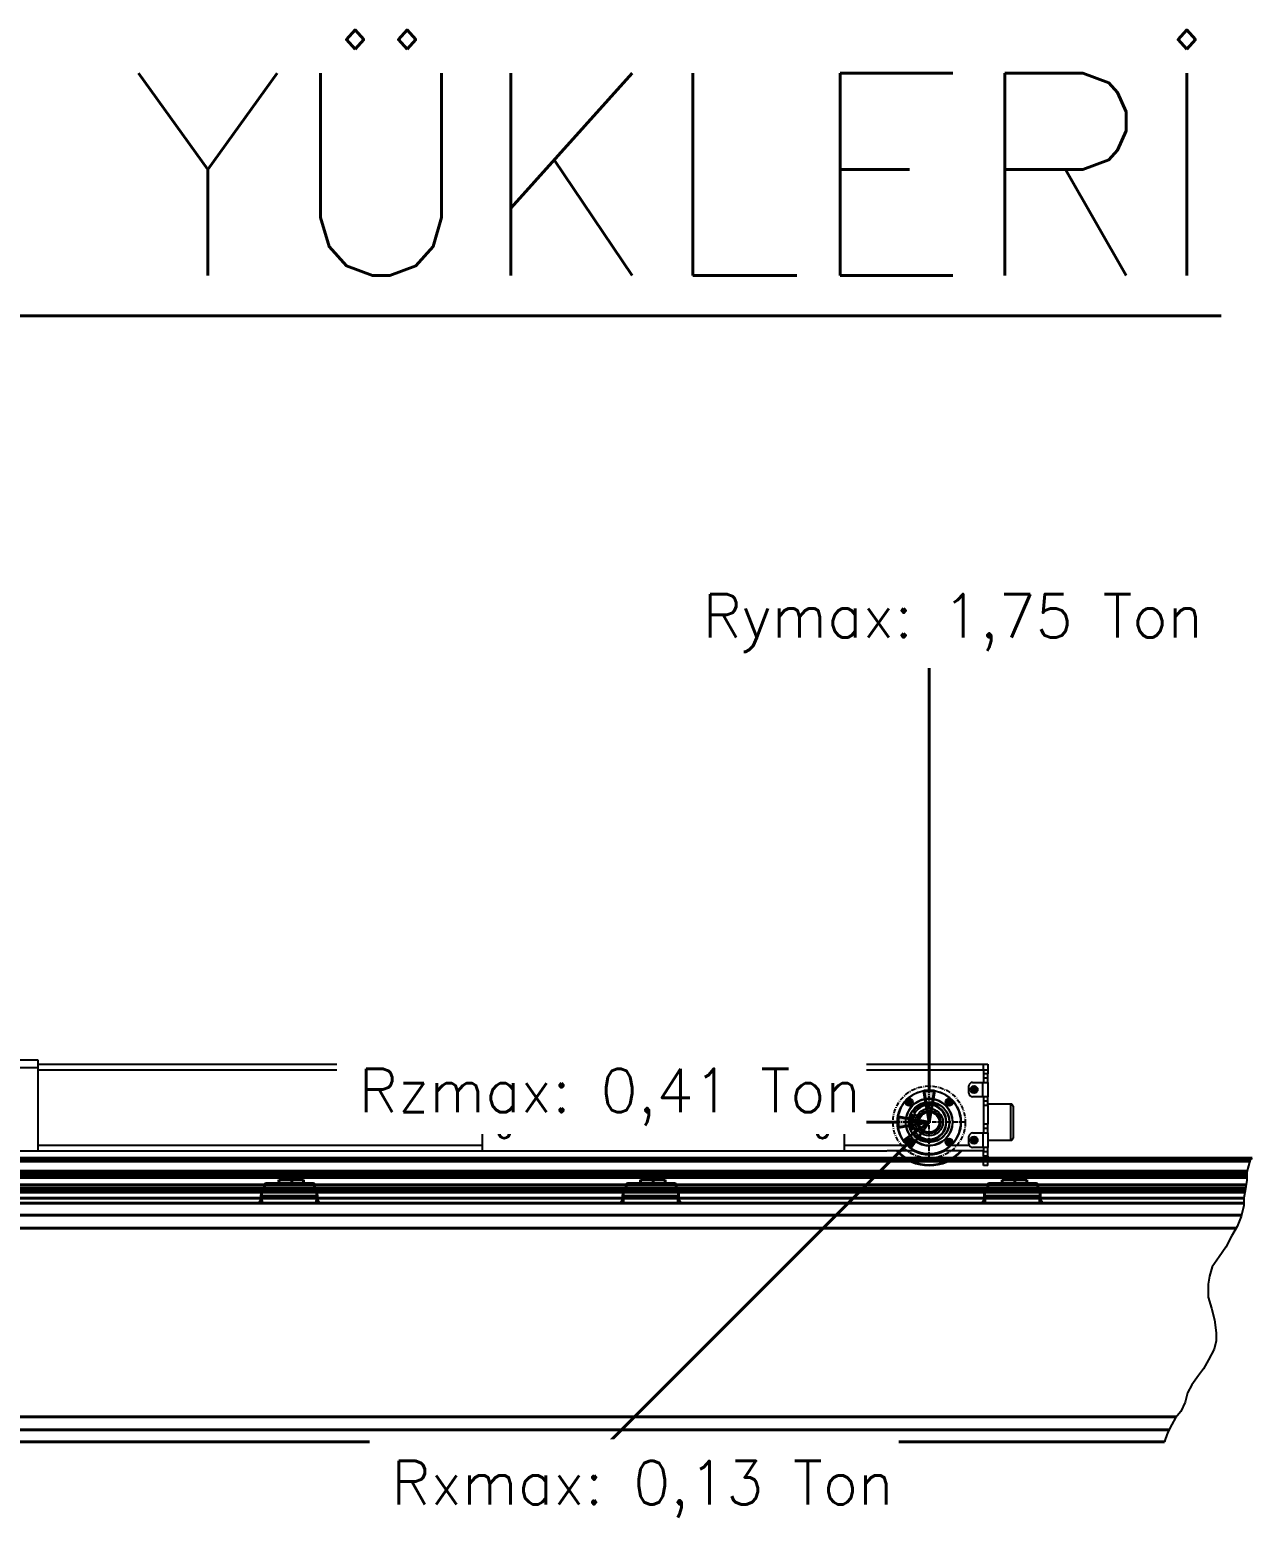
# Model space of a CAD drawing. Header units: centimetres. Extents: x 470464 to 524273, y 49611 to 59074.
# Drawn here: x 504217.2 to 504386.2, y 51193.4 to 51400.3 of the extents above; entities that cross this region are included whole.
import ezdxf

# ---------------------------------------------------------------- set-up
doc = ezdxf.new("R2010")
doc.units = ezdxf.units.CM
doc.header["$MEASUREMENT"] = 0
doc.linetypes.add('1244_Aselsan_MIUM_3000$0$ACAD_ISO10W100', pattern=[18, 12, -3, 0, -3])
doc.layers.add('S-COLS-CONC', color=4, linetype='Continuous', lineweight=40)
doc.layers.add('vinç', color=7, linetype='Continuous')
doc.styles.get("Standard").update_dxf_attribs({"font": 'ROMANS.SHX'})

# ---------------------------------------------------------------- blocks, each defined once
blk = doc.blocks.new('trdnrtyrtbnyjerret')
at = {"color": 2, "linetype": 'Continuous', "lineweight": 25}
for p, q in [((416336.04, 68905.63), (416336.35, 68905.69)), ((416336.04, 68905.18), (416336.04, 68905.63)), ((416336.06, 68905.69), (416336.06, 68905.69)), ((416336.06, 68905.69), (416336.35, 68905.69)), ((416337, 68905.69), (416336.35, 68905.69)), ((416336.67, 68905.63), (416337, 68905.69)), ((416336.67, 68905.18), (416336.67, 68905.63)), ((416337.36, 68905.69), (416337, 68905.69)), ((416337.34, 68905.18), (416337.34, 68905.63)), ((416337.36, 68905.69), (416337.36, 68905.69)), ((416337.36, 68905.69), (416337.36, 68905.69)), ((416380.04, 68905.63), (416380.35, 68905.69)), ((416380.04, 68905.18), (416380.04, 68905.63)), ((416380.06, 68905.69), (416380.06, 68905.69)), ((416380.06, 68905.69), (416380.35, 68905.69)), ((416381, 68905.69), (416380.35, 68905.69)), ((416380.67, 68905.63), (416381, 68905.69)), ((416380.67, 68905.18), (416380.67, 68905.63)), ((416381.36, 68905.69), (416381, 68905.69)), ((416381.34, 68905.18), (416381.34, 68905.63)), ((416381.36, 68905.69), (416381.36, 68905.69)), ((416381.36, 68905.69), (416381.36, 68905.69)), ((416222.21, 68904.96), (416272.21, 68904.96)), ((416272.21, 68903.86), (416222.21, 68903.86)), ((416272.21, 68904.96), (416272.21, 68903.86)), ((416272.21, 68904.36), (416333.71, 68904.36)), ((416272.21, 68903.86), (416272.21, 68892.36)), ((416333.71, 68903.56), (416272.21, 68903.56)), ((416333.71, 68904.96), (416383.71, 68904.96)), ((416333.71, 68903.86), (416333.71, 68904.96)), ((416333.71, 68892.36), (416333.71, 68903.86)), ((416383.71, 68903.86), (416333.71, 68903.86)), ((416335.91, 68905.12), (416335.91, 68904.96)), ((416337.51, 68905.12), (416335.91, 68905.12)), ((416336.35, 68905.18), (416336.04, 68905.18)), ((416336.06, 68905.18), (416336.06, 68905.12)), ((416336.67, 68905.18), (416336.35, 68905.18)), ((416337, 68905.18), (416336.67, 68905.18)), ((416337.34, 68905.18), (416337, 68905.18)), ((416337.36, 68905.18), (416337.34, 68905.18)), ((416337.36, 68905.12), (416337.36, 68905.18)), ((416337.51, 68904.96), (416337.51, 68905.12)), ((416379.91, 68905.12), (416379.91, 68904.96)), ((416381.51, 68905.12), (416379.91, 68905.12)), ((416380.35, 68905.18), (416380.04, 68905.18)), ((416380.06, 68905.18), (416380.06, 68905.12)), ((416380.67, 68905.18), (416380.35, 68905.18)), ((416381, 68905.18), (416380.67, 68905.18)), ((416381.34, 68905.18), (416381, 68905.18)), ((416381.36, 68905.18), (416381.34, 68905.18)), ((416381.36, 68905.12), (416381.36, 68905.18)), ((416381.51, 68904.96), (416381.51, 68905.12)), ((416383.71, 68904.96), (416383.71, 68903.86)), ((416383.71, 68904.36), (416402.96, 68904.36)), ((416383.71, 68903.86), (416383.71, 68892.36)), ((416402.96, 68903.56), (416383.71, 68903.56)), ((416402.96, 68903.56), (416402.96, 68904.36)), ((416402.96, 68904.36), (416403.56, 68904.36)), ((416403.56, 68903.56), (416402.96, 68903.56)), ((416402.96, 68903.56), (416402.96, 68903.06)), ((416402.96, 68903.56), (416402.96, 68901.86)), ((416403.56, 68904.36), (416403.56, 68903.56)), ((416403.56, 68903.56), (416403.56, 68903.06)), ((416335.96, 68901.84), (416336.16, 68901.52)), ((416336.35, 68901.2), (416336.73, 68901.21)), ((416337.06, 68902.52), (416336.69, 68902.51)), ((416337.46, 68901.89), (416337.26, 68902.21)), ((416379.96, 68901.84), (416380.16, 68901.52)), ((416380.35, 68901.2), (416380.73, 68901.21)), ((416381.06, 68902.52), (416380.69, 68902.51)), ((416381.46, 68901.89), (416381.26, 68902.21)), ((416400.96, 68900.36), (416400.96, 68901.36)), ((416401.46, 68901.86), (416402.86, 68901.86)), ((416402.86, 68899.86), (416402.86, 68901.86)), ((416402.86, 68901.86), (416403.56, 68901.86)), ((416403.56, 68903.06), (416402.96, 68903.06)), ((416403.56, 68902.46), (416402.96, 68902.46)), ((416403.56, 68902.46), (416403.56, 68903.06)), ((416403.56, 68901.86), (416403.56, 68902.46)), ((416403.56, 68901.86), (416403.56, 68899.86)), ((416392.41, 68899.12), (416392.56, 68899.37)), ((416392.41, 68899.12), (416392.56, 68898.87)), ((416392.85, 68899.37), (416392.56, 68899.37)), ((416392.85, 68899.37), (416392.99, 68899.12)), ((416392.99, 68899.12), (416392.85, 68898.87)), ((416397.93, 68899.12), (416398.07, 68899.37)), ((416397.93, 68899.12), (416398.07, 68898.87)), ((416398.36, 68899.37), (416398.07, 68899.37)), ((416398.36, 68899.37), (416398.51, 68899.12)), ((416398.51, 68899.12), (416398.36, 68898.87)), ((416401.37, 68900.86), (416401.52, 68901.11)), ((416401.37, 68900.86), (416401.52, 68900.61)), ((416402.86, 68899.86), (416401.46, 68899.86)), ((416401.8, 68901.11), (416401.52, 68901.11)), ((416401.52, 68900.61), (416401.8, 68900.61)), ((416401.8, 68901.11), (416401.95, 68900.86)), ((416401.95, 68900.86), (416401.8, 68900.61)), ((416403.56, 68899.86), (416402.86, 68899.86)), ((416402.96, 68899.86), (416402.96, 68894.86)), ((416403.56, 68899.26), (416402.96, 68899.26)), ((416403.56, 68899.26), (416403.56, 68899.86)), ((416403.56, 68898.66), (416403.56, 68899.26)), ((416392.56, 68898.87), (416392.85, 68898.87)), ((416393.31, 68896.95), (416392.78, 68897.09)), ((416393.45, 68898.08), (416393.45, 68898.08)), ((416398.07, 68898.87), (416398.36, 68898.87)), ((416403.56, 68898.66), (416402.96, 68898.66)), ((416402.96, 68898.66), (416402.96, 68896.06)), ((416406.76, 68898.86), (416403.56, 68898.86)), ((416403.56, 68898.66), (416403.56, 68896.06)), ((416406.76, 68893.86), (416406.76, 68898.86)), ((416407.06, 68898.56), (416407.06, 68894.16)), ((416337.06, 68895.52), (416336.69, 68895.51)), ((416337.46, 68894.89), (416337.26, 68895.21)), ((416381.06, 68895.52), (416380.69, 68895.51)), ((416381.46, 68894.89), (416381.26, 68895.21)), ((416392.78, 68895.63), (416393.31, 68895.78)), ((416403.56, 68896.06), (416402.96, 68896.06)), ((416403.56, 68895.46), (416402.96, 68895.46)), ((416403.56, 68895.46), (416403.56, 68896.06)), ((416403.56, 68894.86), (416403.56, 68895.46)), ((416272.21, 68893.16), (416333.71, 68893.16)), ((416335.96, 68894.84), (416336.16, 68894.52)), ((416336.35, 68894.2), (416336.73, 68894.21)), ((416379.96, 68894.84), (416380.16, 68894.52)), ((416380.35, 68894.2), (416380.73, 68894.21)), ((416383.71, 68893.16), (416392.44, 68893.16)), ((416392.41, 68893.61), (416392.56, 68893.86)), ((416392.41, 68893.61), (416392.56, 68893.36)), ((416392.85, 68893.86), (416392.56, 68893.86)), ((416392.56, 68893.36), (416392.85, 68893.36)), ((416392.85, 68893.86), (416392.99, 68893.61)), ((416392.99, 68893.61), (416392.85, 68893.36)), ((416393.45, 68894.65), (416393.45, 68894.65)), ((416397.93, 68893.61), (416398.07, 68893.86)), ((416397.93, 68893.61), (416398.07, 68893.36)), ((416398.36, 68893.86), (416398.07, 68893.86)), ((416398.07, 68893.36), (416398.36, 68893.36)), ((416398.36, 68893.86), (416398.51, 68893.61)), ((416398.51, 68893.61), (416398.36, 68893.36)), ((416398.48, 68893.16), (416401, 68893.16)), ((416400.96, 68893.36), (416400.96, 68894.36)), ((416401.37, 68893.86), (416401.52, 68894.11)), ((416401.37, 68893.86), (416401.52, 68893.61)), ((416401.46, 68894.86), (416402.86, 68894.86)), ((416401.8, 68894.11), (416401.52, 68894.11)), ((416401.52, 68893.61), (416401.8, 68893.61)), ((416401.8, 68894.11), (416401.95, 68893.86)), ((416401.95, 68893.86), (416401.8, 68893.61)), ((416402.86, 68894.86), (416402.86, 68892.86)), ((416402.86, 68894.86), (416403.56, 68894.86)), ((416403.56, 68894.86), (416403.56, 68892.86)), ((416403.56, 68893.86), (416406.76, 68893.86)), ((416272.21, 68892.36), (416222.21, 68892.36)), ((416333.71, 68892.36), (416272.21, 68892.36)), ((416383.71, 68892.36), (416333.71, 68892.36)), ((416389.56, 68892.36), (416383.71, 68892.36)), ((416393.57, 68892.39), (416389.96, 68892.39)), ((416402.96, 68892.39), (416397.35, 68892.39)), ((416402.86, 68892.86), (416401.46, 68892.86)), ((416403.56, 68892.86), (416402.86, 68892.86)), ((416402.96, 68892.86), (416402.96, 68892.39)), ((416402.96, 68892.26), (416402.96, 68892.39)), ((416402.96, 68891.66), (416402.96, 68892.26)), ((416403.56, 68892.26), (416402.96, 68892.26)), ((416402.96, 68891.66), (416402.96, 68890.96)), ((416403.56, 68891.66), (416402.96, 68891.66)), ((416403.56, 68890.96), (416402.96, 68890.96)), ((416402.96, 68890.36), (416402.96, 68890.96)), ((416403.56, 68892.26), (416403.56, 68892.86)), ((416403.56, 68891.66), (416403.56, 68892.26)), ((416403.56, 68891.66), (416403.56, 68890.96)), ((416403.56, 68890.36), (416403.56, 68890.96)), ((416403.56, 68890.36), (416402.96, 68890.36))]:
    blk.add_line(p, q, dxfattribs=at)
for centre, radius in [((416336.71, 68901.86), 0.8), ((416380.71, 68901.86), 0.8), ((416401.66, 68900.86), 0.5), ((416401.66, 68900.86), 0.44), ((416395.46, 68896.36), 4.4), ((416392.7, 68899.12), 0.5), ((416395.46, 68896.36), 3.23), ((416392.7, 68899.12), 0.44), ((416392.7, 68899.12), 0.15), ((416395.46, 68896.36), 2.8), ((416395.46, 68896.36), 2.77), ((416398.22, 68899.12), 0.5), ((416398.22, 68899.12), 0.44), ((416398.22, 68899.12), 0.15), ((416401.66, 68900.86), 0.15), ((416393.15, 68897.27), 0.125), ((416395.46, 68896.36), 1.91), ((416395.46, 68896.36), 1.6), ((416395.46, 68896.36), 1.5), ((416395.46, 68896.36), 1.4), ((416336.71, 68894.86), 0.8), ((416380.71, 68894.86), 0.8), ((416393.15, 68895.46), 0.125), ((416392.7, 68893.61), 0.5), ((416392.7, 68893.61), 0.44), ((416392.7, 68893.61), 0.15), ((416398.22, 68893.61), 0.5), ((416398.22, 68893.61), 0.44), ((416398.22, 68893.61), 0.15), ((416401.66, 68893.86), 0.5), ((416401.66, 68893.86), 0.44), ((416401.66, 68893.86), 0.15)]:
    blk.add_circle(centre, radius, dxfattribs=at)
for centre, radius, start, end in [((416336.71, 68901.86), 0.65, 151.7647, 211.7647), ((416336.71, 68901.86), 0.65, 91.7647, 151.7647), ((416336.71, 68901.86), 0.65, 211.7647, 271.7647), ((416336.71, 68901.86), 0.65, 31.7647, 91.7647), ((416336.71, 68901.86), 0.65, 271.7647, 331.7647), ((416336.71, 68901.86), 0.65, 331.7647, 31.7647), ((416380.71, 68901.86), 0.65, 151.7647, 211.7647), ((416380.71, 68901.86), 0.65, 91.7647, 151.7647), ((416380.71, 68901.86), 0.65, 211.7647, 271.7647), ((416380.71, 68901.86), 0.65, 31.7647, 91.7647), ((416380.71, 68901.86), 0.65, 271.7647, 331.7647), ((416380.71, 68901.86), 0.65, 331.7647, 31.7647), ((416401.46, 68901.36), 0.5, 90, 180), ((416395.46, 68896.36), 4.38, 137.1657, 180), ((416395.46, 68896.36), 3.25, 186.3597, 173.6403), ((416392.7, 68899.12), 0.25, 150, 210), ((416395.46, 68896.36), 4.37, 47.1657, 132.8343), ((416392.7, 68899.12), 0.25, 90, 150), ((416392.7, 68899.12), 0.25, 30, 90), ((416392.7, 68899.12), 0.25, 330, 30), ((416398.22, 68899.12), 0.25, 150, 210), ((416398.22, 68899.12), 0.25, 90, 150), ((416398.22, 68899.12), 0.25, 30, 90), ((416398.22, 68899.12), 0.25, 330, 30), ((416395.46, 68896.36), 4.38, 317.1657, 42.8343), ((416401.46, 68900.36), 0.5, 180, 270), ((416401.66, 68900.86), 0.25, 150, 210), ((416401.66, 68900.86), 0.25, 90, 150), ((416401.66, 68900.86), 0.25, 210, 270), ((416401.66, 68900.86), 0.25, 30, 90), ((416401.66, 68900.86), 0.25, 270, 330), ((416401.66, 68900.86), 0.25, 330, 30), ((416392.7, 68899.12), 0.25, 210, 270), ((416392.7, 68899.12), 0.25, 270, 330), ((416395.46, 68896.36), 2.75, 164.7155, 195.2845), ((416395.46, 68896.36), 2.65, 164.7155, 195.2845), ((416395.46, 68896.36), 2.22, 150.5479, 164.4586), ((416393.77, 68897.81), 0.419, 139.4764, 233.6839), ((416395.46, 68896.36), 2.36, 0, 149.3956), ((416395.32, 68896.36), 2.54, 222.5354, 137.4646), ((416393.52, 68897.46), 0.01, 330.5479, 53.6839), ((416398.22, 68899.12), 0.25, 210, 270), ((416398.22, 68899.12), 0.25, 270, 330), ((416406.76, 68898.56), 0.3, 0, 90), ((416336.71, 68894.86), 0.65, 151.7647, 211.7647), ((416336.71, 68894.86), 0.65, 91.7647, 151.7647), ((416336.71, 68894.86), 0.65, 31.7647, 91.7647), ((416336.71, 68894.86), 0.65, 331.7647, 31.7647), ((416380.71, 68894.86), 0.65, 151.7647, 211.7647), ((416380.71, 68894.86), 0.65, 91.7647, 151.7647), ((416380.71, 68894.86), 0.65, 31.7647, 91.7647), ((416380.71, 68894.86), 0.65, 331.7647, 31.7647), ((416395.46, 68896.36), 4.38, 180, 222.8343), ((416395.46, 68896.36), 2.36, 164.7155, 195.2845), ((416393.31, 68896.96), 0.01, 254.7155, 344.4586), ((416393.31, 68895.77), 0.01, 15.5414, 105.2845), ((416395.46, 68896.36), 2.22, 195.5414, 209.4521), ((416393.77, 68894.92), 0.419, 126.3161, 220.5236), ((416395.46, 68896.36), 2.36, 210.6044, 0), ((416393.52, 68895.27), 0.01, 306.3161, 29.4521), ((416336.71, 68894.86), 0.65, 211.7647, 271.7647), ((416336.71, 68894.86), 0.65, 271.7647, 331.7647), ((416380.71, 68894.86), 0.65, 211.7647, 271.7647), ((416380.71, 68894.86), 0.65, 271.7647, 331.7647), ((416392.7, 68893.61), 0.25, 150, 210), ((416392.7, 68893.61), 0.25, 90, 150), ((416392.7, 68893.61), 0.25, 210, 270), ((416395.46, 68896.36), 4.38, 227.1657, 312.8343), ((416392.7, 68893.61), 0.25, 30, 90), ((416392.7, 68893.61), 0.25, 270, 330), ((416392.7, 68893.61), 0.25, 330, 30), ((416398.22, 68893.61), 0.25, 150, 210), ((416398.22, 68893.61), 0.25, 90, 150), ((416398.22, 68893.61), 0.25, 210, 270), ((416398.22, 68893.61), 0.25, 30, 90), ((416398.22, 68893.61), 0.25, 270, 330), ((416398.22, 68893.61), 0.25, 330, 30), ((416401.46, 68894.36), 0.5, 90, 180), ((416401.46, 68893.36), 0.5, 180, 270), ((416401.66, 68893.86), 0.25, 150, 210), ((416401.66, 68893.86), 0.25, 90, 150), ((416401.66, 68893.86), 0.25, 210, 270), ((416401.66, 68893.86), 0.25, 30, 90), ((416401.66, 68893.86), 0.25, 270, 330), ((416401.66, 68893.86), 0.25, 330, 30), ((416406.76, 68894.16), 0.3, 270, 0), ((416395.46, 68896.36), 6, 221.4857, 318.5143), ((416395.46, 68896.36), 5.9, 222.3502, 317.6498), ((416395.46, 68896.36), 4.5, 242.0362, 297.9638)]:
    blk.add_arc(centre, radius, start, end, dxfattribs=at)
for points, knots in [([(416336.06, 68905.69), (416336.06, 68905.69), (416336.05, 68905.69), (416336.04, 68905.66), (416336.04, 68905.63)], [0, 0, 0, 0, 0.241851, 1, 1, 1, 1]), ([(416336.35, 68905.69), (416336.36, 68905.69), (416336.47, 68905.69), (416336.57, 68905.66), (416336.67, 68905.63)], [0, 0, 0, 0, 0.070215, 1, 1, 1, 1]), ([(416337, 68905.69), (416337.01, 68905.69), (416337.12, 68905.69), (416337.23, 68905.66), (416337.34, 68905.63)], [0, 0, 0, 0, 0.070215, 1, 1, 1, 1]), ([(416337.34, 68905.63), (416337.34, 68905.66), (416337.35, 68905.69), (416337.36, 68905.69), (416337.36, 68905.69)], [0, 0, 0, 0, 0.7581486, 1, 1, 1, 1]), ([(416380.06, 68905.69), (416380.06, 68905.69), (416380.05, 68905.69), (416380.04, 68905.66), (416380.04, 68905.63)], [0, 0, 0, 0, 0.241851, 1, 1, 1, 1]), ([(416380.35, 68905.69), (416380.36, 68905.69), (416380.47, 68905.69), (416380.57, 68905.66), (416380.67, 68905.63)], [0, 0, 0, 0, 0.070215, 1, 1, 1, 1]), ([(416381, 68905.69), (416381.01, 68905.69), (416381.12, 68905.69), (416381.23, 68905.66), (416381.34, 68905.63)], [0, 0, 0, 0, 0.070215, 1, 1, 1, 1]), ([(416381.34, 68905.63), (416381.34, 68905.66), (416381.35, 68905.69), (416381.36, 68905.69), (416381.36, 68905.69)], [0, 0, 0, 0, 0.758149, 1, 1, 1, 1]), ([(416336.14, 68902.17), (416336.12, 68902.14), (416336.06, 68902.03), (416336, 68901.92), (416335.96, 68901.84)], [0, 0, 0, 0, 0.2418514, 1, 1, 1, 1]), ([(416336.31, 68902.5), (416336.3, 68902.48), (416336.24, 68902.37), (416336.18, 68902.26), (416336.14, 68902.17)], [0, 0, 0, 0, 0.223713, 1, 1, 1, 1]), ([(416336.16, 68901.52), (416336.16, 68901.51), (416336.23, 68901.41), (416336.29, 68901.3), (416336.35, 68901.2)], [0, 0, 0, 0, 0.070215, 1, 1, 1, 1]), ([(416336.69, 68902.51), (416336.68, 68902.51), (416336.55, 68902.51), (416336.43, 68902.51), (416336.31, 68902.5)], [0, 0, 0, 0, 0.0702148, 1, 1, 1, 1]), ([(416336.73, 68901.21), (416336.74, 68901.21), (416336.87, 68901.22), (416336.99, 68901.22), (416337.1, 68901.23)], [0, 0, 0, 0, 0.070215, 1, 1, 1, 1]), ([(416337.26, 68902.21), (416337.26, 68902.21), (416337.19, 68902.32), (416337.13, 68902.43), (416337.06, 68902.52)], [0, 0, 0, 0, 0.070215, 1, 1, 1, 1]), ([(416337.1, 68901.23), (416337.15, 68901.31), (416337.21, 68901.42), (416337.27, 68901.53), (416337.28, 68901.56)], [0, 0, 0, 0, 0.758149, 1, 1, 1, 1]), ([(416337.28, 68901.56), (416337.33, 68901.64), (416337.39, 68901.75), (416337.45, 68901.86), (416337.46, 68901.89)], [0, 0, 0, 0, 0.776287, 1, 1, 1, 1]), ([(416380.14, 68902.17), (416380.12, 68902.14), (416380.06, 68902.03), (416380, 68901.92), (416379.96, 68901.84)], [0, 0, 0, 0, 0.241851, 1, 1, 1, 1]), ([(416380.31, 68902.5), (416380.3, 68902.48), (416380.24, 68902.37), (416380.18, 68902.26), (416380.14, 68902.17)], [0, 0, 0, 0, 0.223713, 1, 1, 1, 1]), ([(416380.16, 68901.52), (416380.16, 68901.51), (416380.23, 68901.41), (416380.29, 68901.3), (416380.35, 68901.2)], [0, 0, 0, 0, 0.070215, 1, 1, 1, 1]), ([(416380.69, 68902.51), (416380.68, 68902.51), (416380.55, 68902.51), (416380.43, 68902.51), (416380.31, 68902.5)], [0, 0, 0, 0, 0.0702148, 1, 1, 1, 1]), ([(416380.73, 68901.21), (416380.74, 68901.21), (416380.87, 68901.22), (416380.99, 68901.22), (416381.1, 68901.23)], [0, 0, 0, 0, 0.070215, 1, 1, 1, 1]), ([(416381.26, 68902.21), (416381.26, 68902.21), (416381.19, 68902.32), (416381.13, 68902.43), (416381.06, 68902.52)], [0, 0, 0, 0, 0.0702148, 1, 1, 1, 1]), ([(416381.1, 68901.23), (416381.15, 68901.31), (416381.21, 68901.42), (416381.27, 68901.53), (416381.28, 68901.56)], [0, 0, 0, 0, 0.7581486, 1, 1, 1, 1]), ([(416381.28, 68901.56), (416381.33, 68901.64), (416381.39, 68901.75), (416381.45, 68901.86), (416381.46, 68901.89)], [0, 0, 0, 0, 0.776287, 1, 1, 1, 1]), ([(416336.14, 68895.17), (416336.12, 68895.14), (416336.06, 68895.03), (416336, 68894.92), (416335.96, 68894.84)], [0, 0, 0, 0, 0.2418514, 1, 1, 1, 1]), ([(416336.31, 68895.5), (416336.3, 68895.48), (416336.24, 68895.37), (416336.18, 68895.26), (416336.14, 68895.17)], [0, 0, 0, 0, 0.223713, 1, 1, 1, 1]), ([(416336.69, 68895.51), (416336.68, 68895.51), (416336.55, 68895.51), (416336.43, 68895.51), (416336.31, 68895.5)], [0, 0, 0, 0, 0.0702148, 1, 1, 1, 1]), ([(416337.26, 68895.21), (416337.26, 68895.21), (416337.19, 68895.32), (416337.13, 68895.43), (416337.06, 68895.52)], [0, 0, 0, 0, 0.070215, 1, 1, 1, 1]), ([(416380.14, 68895.17), (416380.12, 68895.14), (416380.06, 68895.03), (416380, 68894.92), (416379.96, 68894.84)], [0, 0, 0, 0, 0.241851, 1, 1, 1, 1]), ([(416380.31, 68895.5), (416380.3, 68895.48), (416380.24, 68895.37), (416380.18, 68895.26), (416380.14, 68895.17)], [0, 0, 0, 0, 0.223713, 1, 1, 1, 1]), ([(416380.69, 68895.51), (416380.68, 68895.51), (416380.55, 68895.51), (416380.43, 68895.51), (416380.31, 68895.5)], [0, 0, 0, 0, 0.0702148, 1, 1, 1, 1]), ([(416381.26, 68895.21), (416381.26, 68895.21), (416381.19, 68895.32), (416381.13, 68895.43), (416381.06, 68895.52)], [0, 0, 0, 0, 0.0702148, 1, 1, 1, 1]), ([(416392.23, 68896), (416392.23, 68896.02), (416392.23, 68896.26), (416392.23, 68896.5), (416392.23, 68896.72)], [0, 0, 0, 0, 0.083734, 1, 1, 1, 1]), ([(416336.16, 68894.52), (416336.16, 68894.51), (416336.23, 68894.41), (416336.29, 68894.3), (416336.35, 68894.2)], [0, 0, 0, 0, 0.070215, 1, 1, 1, 1]), ([(416336.73, 68894.21), (416336.74, 68894.21), (416336.87, 68894.22), (416336.99, 68894.22), (416337.1, 68894.23)], [0, 0, 0, 0, 0.070215, 1, 1, 1, 1]), ([(416337.1, 68894.23), (416337.15, 68894.31), (416337.21, 68894.42), (416337.27, 68894.53), (416337.28, 68894.56)], [0, 0, 0, 0, 0.758149, 1, 1, 1, 1]), ([(416337.28, 68894.56), (416337.33, 68894.64), (416337.39, 68894.75), (416337.45, 68894.86), (416337.46, 68894.89)], [0, 0, 0, 0, 0.776287, 1, 1, 1, 1]), ([(416380.16, 68894.52), (416380.16, 68894.51), (416380.23, 68894.41), (416380.29, 68894.3), (416380.35, 68894.2)], [0, 0, 0, 0, 0.070215, 1, 1, 1, 1]), ([(416380.73, 68894.21), (416380.74, 68894.21), (416380.87, 68894.22), (416380.99, 68894.22), (416381.1, 68894.23)], [0, 0, 0, 0, 0.070215, 1, 1, 1, 1]), ([(416381.1, 68894.23), (416381.15, 68894.31), (416381.21, 68894.42), (416381.27, 68894.53), (416381.28, 68894.56)], [0, 0, 0, 0, 0.758149, 1, 1, 1, 1]), ([(416381.28, 68894.56), (416381.33, 68894.64), (416381.39, 68894.75), (416381.45, 68894.86), (416381.46, 68894.89)], [0, 0, 0, 0, 0.776287, 1, 1, 1, 1]), ([(416389.96, 68892.39), (416389.9, 68892.39), (416389.79, 68892.38), (416389.65, 68892.37), (416389.59, 68892.36), (416389.56, 68892.36)], [0, 0, 0, 0, 0.359069, 0.717805, 1, 1, 1, 1])]:
    blk.add_open_spline(points, degree=3, knots=knots, dxfattribs=at)
at = {"layer": 'vinç', "color": 2, "linetype": '1244_Aselsan_MIUM_3000$0$ACAD_ISO10W100', "ltscale": 0.05}
for p, q in [((416395.46, 68891.36), (416395.46, 68901.36)), ((416400.46, 68896.36), (416390.46, 68896.36))]:
    blk.add_line(p, q, dxfattribs=at)
blk.add_circle((416395.46, 68896.36), 5, dxfattribs=at)
blk = doc.blocks.new('DTYJGKFGD')
h = blk.add_hatch(color=2)
h.dxf.hatch_style = 1
edge = h.paths.add_edge_path(flags=17)
edge.add_ellipse((-18787.16, 1196.21), major_axis=(0, -0.2), ratio=1, start_angle=275, end_angle=360, ccw=False)
edge.add_line((-18787.36, 1196.19), (-18787.39, 1196.58))
edge.add_line((-18787.39, 1196.58), (-18787.74, 1196.01))
edge.add_line((-18787.74, 1196.01), (-18787.16, 1196.01))
edge = h.paths.add_edge_path(flags=17)
edge.add_line((-18787.36, 1196.19), (-18787.39, 1196.58))
edge.add_line((-18787.39, 1196.58), (-18787.74, 1196.01))
edge.add_line((-18787.74, 1196.01), (-18787.16, 1196.01))
h = blk.add_hatch(color=2)
h.dxf.hatch_style = 1
edge = h.paths.add_edge_path(flags=17)
edge.add_ellipse((-18779.96, 1196.21), major_axis=(0, -0.2), ratio=1, start_angle=0, end_angle=85)
edge.add_line((-18779.76, 1196.19), (-18779.73, 1196.58))
edge.add_line((-18779.73, 1196.58), (-18779.38, 1196.01))
edge.add_line((-18779.38, 1196.01), (-18779.96, 1196.01))
edge = h.paths.add_edge_path(flags=17)
edge.add_line((-18779.76, 1196.19), (-18779.73, 1196.58))
edge.add_line((-18779.73, 1196.58), (-18779.38, 1196.01))
edge.add_line((-18779.38, 1196.01), (-18779.96, 1196.01))
at = {"color": 2}
for p, q in [((-18784.71, 1199.92), (-18784.71, 1199.23)), ((-18784.62, 1200.09), (-18784.5, 1200.21)), ((-18784.5, 1200.21), (-18782.27, 1200.21)), ((-18784.21, 1200.28), (-18784.11, 1200.38)), ((-18784.21, 1200.21), (-18784.21, 1200.28)), ((-18782.21, 1200.28), (-18784.21, 1200.28)), ((-18782.31, 1200.38), (-18784.11, 1200.38)), ((-18783.64, 1199.94), (-18783.63, 1199.23)), ((-18782.31, 1200.38), (-18782.21, 1200.28)), ((-18782.27, 1200.21), (-18782.03, 1200.21)), ((-18782.21, 1200.28), (-18782.21, 1200.21)), ((-18782.19, 1199.95), (-18782.19, 1199.23)), ((-18782.03, 1200.21), (-18781.94, 1200.12)), ((-18781.83, 1199.94), (-18781.82, 1199.23)), ((-18786.95, 1197.77), (-18786.95, 1198.55)), ((-18780.28, 1198.73), (-18786.75, 1198.73)), ((-18784.96, 1198.74), (-18784.97, 1199.23)), ((-18781.9, 1199.23), (-18784.97, 1199.23)), ((-18781.57, 1199.23), (-18781.9, 1199.23)), ((-18781.57, 1199.23), (-18781.56, 1198.73)), ((-18780.25, 1198.73), (-18780.28, 1198.73)), ((-18780.05, 1197.77), (-18780.05, 1198.55)), ((-18787.39, 1196.58), (-18787.74, 1196.01)), ((-18787.74, 1196.01), (-18787.39, 1196.58)), ((-18787.74, 1196.01), (-18787.16, 1196.01)), ((-18787.16, 1196.01), (-18787.74, 1196.01)), ((-18787.42, 1196.96), (-18787.39, 1197.39)), ((-18787.42, 1196.96), (-18787.42, 1196.96)), ((-18787.42, 1196.96), (-18787.36, 1196.19)), ((-18787.42, 1196.96), (-18779.7, 1196.96)), ((-18787.36, 1196.19), (-18787.42, 1196.96)), ((-18779.96, 1196.01), (-18787.16, 1196.01)), ((-18779.38, 1196.01), (-18779.96, 1196.01)), ((-18779.96, 1196.01), (-18779.38, 1196.01)), ((-18779.76, 1196.19), (-18779.7, 1196.96)), ((-18779.76, 1196.19), (-18779.73, 1196.58)), ((-18779.7, 1196.96), (-18779.73, 1197.39)), ((-18779.73, 1196.58), (-18779.38, 1196.01)), ((-18779.38, 1196.01), (-18779.73, 1196.58))]:
    blk.add_line(p, q, dxfattribs=at)
at = {"color": 2, "ltscale": 0.08}
blk.add_line((-18783.21, 1200.38), (-18783.21, 1198.73), dxfattribs=at)
at = {"color": 2, "extrusion": (0, 0, -1)}
for centre, start, end in [((18786.75, 1198.53), 5, 90), ((18780.25, 1198.53), 90, 175)]:
    blk.add_arc(centre, 0.2, start, end, dxfattribs=at)
for centre, major_axis, start_param, end_param in [((-18787.16, 1196.21), (0, 0.2), 3.141593, 4.625123), ((-18779.96, 1196.21), (0, -0.2), 4.799655, 6.283185)]:
    blk.add_ellipse(centre, major_axis=major_axis, ratio=1, start_param=start_param, end_param=end_param, dxfattribs=at)
at = {"color": 2}
for points in [[(-18784.71, 1199.92), (-18784.55, 1200.05), (-18784.37, 1200.15), (-18783.99, 1200.15), (-18783.8, 1200.06), (-18783.64, 1199.94)], [(-18783.64, 1199.94), (-18783.42, 1200.06), (-18783.17, 1200.16), (-18782.66, 1200.16), (-18782.41, 1200.07), (-18782.19, 1199.95)], [(-18782.19, 1199.95), (-18782.14, 1200.07), (-18782.08, 1200.16), (-18781.95, 1200.16), (-18781.89, 1200.07), (-18781.83, 1199.94)]]:
    blk.add_open_spline(points, degree=3, knots=[0, 0, 0, 0, 0.5, 0.5, 1, 1, 1, 1], dxfattribs=at)
blk.add_open_spline([(-18784.61, 1200.09), (-18784.65, 1200.06), (-18784.68, 1200), (-18784.71, 1199.92)], degree=3, dxfattribs=at)
at = {"layer": 'S-COLS-CONC', "color": 2}
blk.add_line((-18787.19, 1197.57), (-18779.93, 1197.57), dxfattribs=at)
for centre, start, end in [((-18787.19, 1197.37), 90, 174.9994), ((-18786.75, 1197.77), 180, 270), ((-18780.25, 1197.77), 270, 360), ((-18779.93, 1197.37), 4.9374, 90)]:
    blk.add_arc(centre, 0.2, start, end, dxfattribs=at)
blk = doc.blocks.new('tyrmnjytk')
at = {"layer": 'S-COLS-CONC'}
h = blk.add_hatch(color=2, dxfattribs=at)
h.dxf.hatch_style = 1
h.paths.add_polyline_path([(-18654.91, 1043.43), (-18654.14, 1038.8), (-18653.36, 1043.43)])
at = {"layer": 'S-COLS-CONC', "color": 2}
for p, q in [((-18654.14, 1043.43), (-18654.14, 1106.15)), ((-18654.14, 1038.8), (-18654.91, 1043.43)), ((-18654.91, 1043.43), (-18653.36, 1043.43)), ((-18654.14, 1038.8), (-18653.36, 1043.43))]:
    blk.add_line(p, q, dxfattribs=at)

msp = doc.modelspace()

# ---------------------------------------------------------------- linework, layer by layer
at = {"layer": 'S-COLS-CONC', "color": 2}
for p, q in [((504386.21, 51244.29), (504156.86, 51244.29)), ((504385.92, 51243.89), (504156.86, 51243.89)), ((504385.51, 51242.51), (504156.86, 51242.51)), ((504385.48, 51242.22), (504156.86, 51242.22)), ((504385.48, 51242.03), (504156.86, 51242.03)), ((504385.48, 51241.65), (504156.86, 51241.65)), ((504385.39, 51240.64), (504156.86, 51240.64)), ((504385.06, 51238.79), (504093.62, 51238.79)), ((504385.32, 51240.15), (504156.86, 51240.15)), ((504385.28, 51239.89), (504156.86, 51239.89)), ((504385.23, 51239.62), (504156.86, 51239.62)), ((504385.06, 51238.79), (504156.86, 51238.79)), ((504093.31, 51236.44), (504384.75, 51236.44)), ((504093.62, 51238.09), (504385.06, 51238.09)), ((504093.62, 51238.09), (504385.06, 51238.09)), ((504092.58, 51234.64), (504384.02, 51234.64)), ((504084.29, 51208.54), (504375.73, 51208.54)), ((504083.28, 51206.74), (504374.72, 51206.74)), ((504082.69, 51205.09), (504374.12, 51205.09))]:
    msp.add_line(p, q, dxfattribs=at)
at = {"layer": 'vinç', "color": 2}
for p, q in [((504385.97, 51244.09), (504385.48, 51242.4)), ((504386.21, 51244.29), (504385.97, 51244.09)), ((504385.48, 51241.27), (504385.27, 51239.79)), ((504385.48, 51242.4), (504385.48, 51241.27)), ((504385.27, 51239.79), (504385.06, 51238.8)), ((504385.06, 51238.8), (504385.06, 51237.74)), ((504385.06, 51237.74), (504384.7, 51236.26)), ((504384.14, 51234.85), (504383.36, 51233.51)), ((504384.7, 51236.26), (504384.14, 51234.85)), ((504383.36, 51233.51), (504382.59, 51232.02)), ((504381.67, 51230.68), (504380.68, 51229.27)), ((504382.59, 51232.02), (504381.67, 51230.68)), ((504380.33, 51228), (504380.12, 51226.87)), ((504380.68, 51229.27), (504380.33, 51228)), ((504380.12, 51226.87), (504380.12, 51225.11)), ((504380.12, 51225.11), (504380.61, 51223.56)), ((504380.61, 51223.56), (504381.03, 51221.93)), ((504381.03, 51221.93), (504381.25, 51220.17)), ((504381.25, 51220.17), (504381.25, 51219.04)), ((504380.96, 51217.91), (504380.19, 51216.43)), ((504381.25, 51219.04), (504380.96, 51217.91)), ((504380.19, 51216.43), (504379.48, 51215.16)), ((504378.78, 51214.24), (504377.86, 51212.97)), ((504379.48, 51215.16), (504378.78, 51214.24)), ((504377.29, 51211.84), (504376.94, 51210.57)), ((504377.86, 51212.97), (504377.29, 51211.84)), ((504376.94, 51210.57), (504376.38, 51209.3)), ((504375.11, 51207.47), (504374.54, 51206.41)), ((504375.6, 51208.38), (504375.11, 51207.47)), ((504376.38, 51209.3), (504375.6, 51208.38)), ((504374.19, 51205.42), (504374.12, 51205.09)), ((504374.54, 51206.41), (504374.19, 51205.42))]:
    msp.add_line(p, q, dxfattribs=at)

# ---------------------------------------------------------------- block references
at = {"layer": 'S-COLS-CONC', "color": 2, "xscale": 0.9317000000000002, "yscale": 0.9317000000000002, "zscale": 0.9317000000000002}
msp.add_blockref('tyrmnjytk', (521721.62, 50281.44), dxfattribs=at)
at = {"layer": 'S-COLS-CONC', "color": 2, "yscale": 0.9317000000000002, "zscale": 0.9317000000000002}
for p, xscale, rotation in [((505309.42, 33869.23), -0.9317000000000002, 89.99999999999942), ((517315.5, 39644.11), -0.9317000000000003, 135.0000000000004)]:
    msp.add_blockref('tyrmnjytk', p, dxfattribs=dict(at, xscale=xscale, rotation=rotation))
at = {"layer": 'S-COLS-CONC', "color": 2, "rotation": 359.9999999999999}
for p in [(523036.62, 50042.08), (523086.62, 50042.08), (523136.62, 50042.08)]:
    msp.add_blockref('DTYJGKFGD', p, dxfattribs=at)
at = {"layer": 'vinç', "color": 2}
msp.add_blockref('trdnrtyrtbnyjerret', (87946.1, -17647.07), dxfattribs=at)

# ---------------------------------------------------------------- texts
at = {"layer": 'S-COLS-CONC', "color": 2, "insert": (504096.86, 51394.32), "char_height": 27.951, "width": 1385.0204, "attachment_point": 1}
msp.add_mtext('{\\LTEKER YÜKLERİ}', dxfattribs=at)
at = {"layer": 'S-COLS-CONC', "color": 2, "insert": (504310.26, 51322.3), "char_height": 6, "width": 67.1653, "attachment_point": 1, "bg_fill": 2}
msp.add_mtext('Rymax: 1,75 Ton', dxfattribs=at)

# ---------------------------------------------------------------- next in the draw order: texts
at = {"layer": 'S-COLS-CONC', "color": 2, "char_height": 6, "width": 67.1653, "attachment_point": 1, "bg_fill": 2}
for s, insert in [('Rzmax: 0,41 Ton', (504262.69, 51256.66)), ('Rxmax: 0,13 Ton', (504267.2, 51202.44))]:
    msp.add_mtext(s, dxfattribs=dict(at, insert=insert))

doc.saveas('drawing.dxf')
